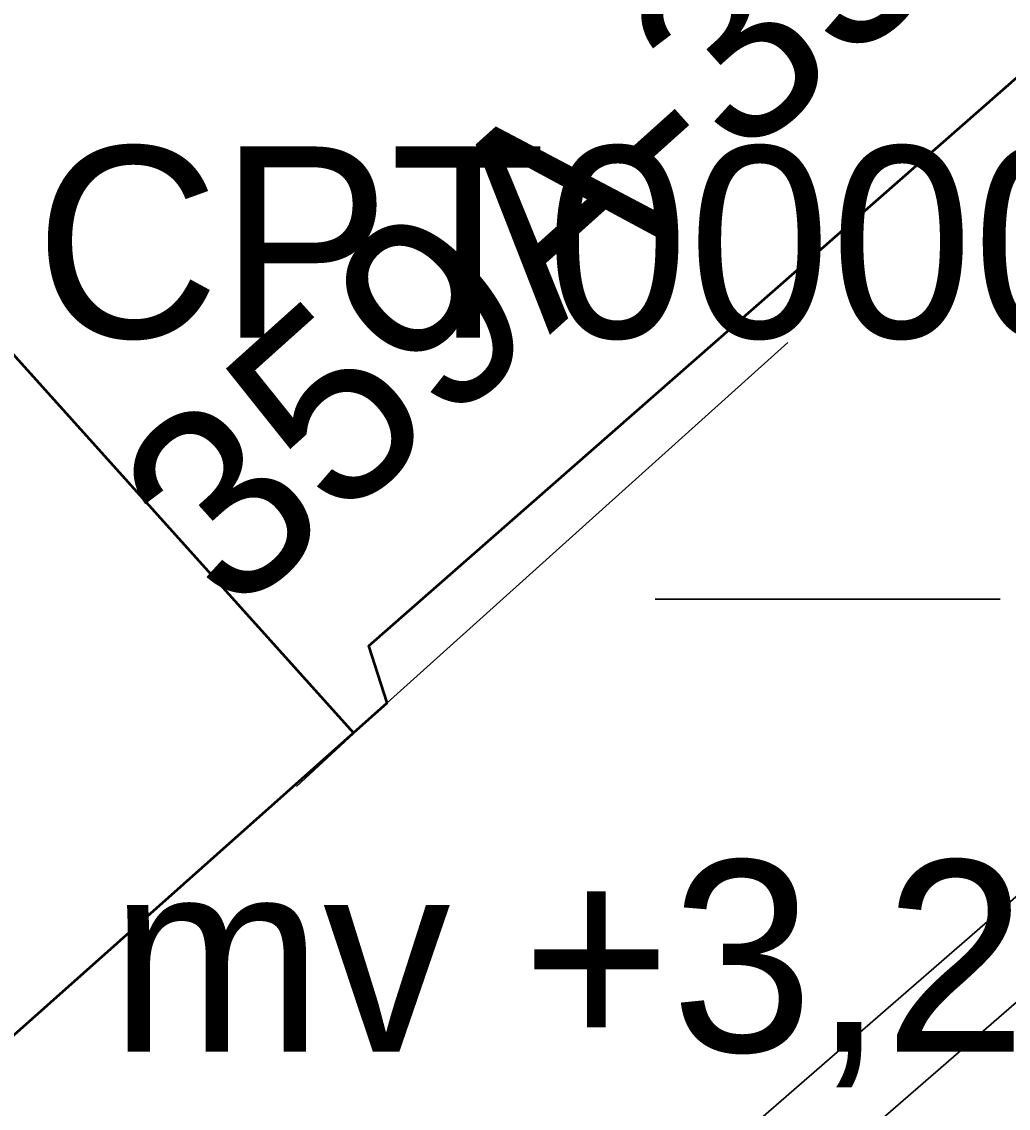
# Model space of a CAD drawing. Header units: metres. Extents: x 0 to 105485, y 0 to 425721.
# Drawn here: x 105191.8 to 105196.44, y 425275.76 to 425280.88 of the extents above; entities that cross this region are included whole.
import ezdxf
from ezdxf.enums import TextEntityAlignment as Align

# ---------------------------------------------------------------- set-up
doc = ezdxf.new("R2010")
doc.units = ezdxf.units.M
doc.header["$MEASUREMENT"] = 0
doc.linetypes.add('KG-PERCEEL-SO', pattern=[19, 5.5, -4, 5.5, -4])
for name, color, linetype, lineweight in [('B-XX-KG-GRENS_PERCEEL-G', 150, 'KG-PERCEEL-SO', 18), ('B-XX-MO-ONDERZOEK_SONDERING-G', 90, 'Continuous', 18), ('B-XX-MO-ONDERZOEK_SONDERING-T', 90, 'Continuous', 18), ('B-XX-OG-BEBOUWING-G', 7, 'Continuous', 35), ('B-XX-OG-BEBOUWING_HUISNUMMER-T', 7, 'Continuous', 18), ('B-XX-VH-OPENVERHARDING-G', 90, 'Continuous', 18)]:
    doc.layers.add(name, color=color, linetype=linetype, lineweight=lineweight)

msp = doc.modelspace()

# ---------------------------------------------------------------- linework, layer by layer
at = {"layer": 'B-XX-KG-GRENS_PERCEEL-G', "ltscale": 0.5, "flags": 128}
for points in [[(105188.056, 425283.43), (105193.362, 425277.526)], [(105193.362, 425277.526), (105193.519, 425277.67), (105197.451, 425281.208)], [(105189.6, 425274.058), (105193.362, 425277.526)]]:
    msp.add_lwpolyline(points, dxfattribs=at)
at = {"layer": 'B-XX-MO-ONDERZOEK_SONDERING-G', "color": 0, "true_color": 0x285cd6}
msp.add_polyline3d([(105196.33, 425278.159, 2.19), (105196.33, 425278.159, 2.17), (105196.33, 425278.159, 2.15), (105196.33, 425278.159, 2.13), (105196.305, 425278.159, 2.11), (105196.255, 425278.159, 2.09), (105196.18, 425278.159, 2.07), (105196.305, 425278.159, 2.05), (105196.33, 425278.159, 2.03), (105196.33, 425278.159, 2.01), (105196.305, 425278.159, 1.99), (105196.28, 425278.159, 1.97), (105196.305, 425278.159, 1.95), (105196.33, 425278.159, 1.93), (105196.28, 425278.159, 1.91), (105196.305, 425278.159, 1.89), (105196.305, 425278.159, 1.87), (105196.305, 425278.159, 1.85), (105196.28, 425278.159, 1.83), (105196.255, 425278.159, 1.81), (105196.205, 425278.159, 1.79), (105196.005, 425278.159, 1.77), (105196.03, 425278.159, 1.75), (105196.08, 425278.159, 1.73), (105196.08, 425278.159, 1.71), (105196.005, 425278.159, 1.69), (105195.38, 425278.159, 1.67), (105195.405, 425278.159, 1.65), (105195.48, 425278.159, 1.63), (105195.48, 425278.159, 1.61), (105195.505, 425278.159, 1.59), (105195.53, 425278.159, 1.57), (105195.655, 425278.159, 1.55), (105196.33, 425278.159, 1.53), (105196.305, 425278.159, 1.51), (105196.28, 425278.159, 1.49), (105196.28, 425278.159, 1.47), (105196.28, 425278.159, 1.45), (105196.23, 425278.159, 1.43), (105196.28, 425278.159, 1.41), (105196.28, 425278.159, 1.39), (105196.305, 425278.159, 1.37), (105196.305, 425278.159, 1.35), (105196.33, 425278.159, 1.33), (105196.33, 425278.159, 1.31), (105196.305, 425278.159, 1.29), (105196.28, 425278.159, 1.27), (105196.255, 425278.159, 1.25), (105196.28, 425278.159, 1.23), (105196.255, 425278.159, 1.21), (105196.18, 425278.159, 1.19), (105196.18, 425278.159, 1.17), (105196.08, 425278.159, 1.15), (105196.005, 425278.159, 1.13), (105196.03, 425278.159, 1.11), (105196.005, 425278.159, 1.09), (105195.905, 425278.159, 1.07), (105195.78, 425278.159, 1.05), (105195.73, 425278.159, 1.03), (105195.805, 425278.159, 1.01), (105195.855, 425278.159, 0.99), (105195.805, 425278.159, 0.97), (105195.755, 425278.159, 0.95), (105195.755, 425278.159, 0.93), (105195.805, 425278.159, 0.91), (105196.205, 425278.159, 0.89), (105196.255, 425278.159, 0.87), (105196.205, 425278.159, 0.85), (105196.255, 425278.159, 0.83), (105196.28, 425278.159, 0.81), (105196.305, 425278.159, 0.79), (105196.205, 425278.159, 0.77), (105196.03, 425278.159, 0.75), (105196.105, 425278.159, 0.73), (105196.13, 425278.159, 0.71), (105196.155, 425278.159, 0.69), (105195.88, 425278.159, 0.67), (105195.93, 425278.159, 0.65), (105196.005, 425278.159, 0.63), (105196.23, 425278.159, 0.61), (105196.255, 425278.159, 0.59), (105196.305, 425278.159, 0.57), (105196.305, 425278.159, 0.55), (105196.255, 425278.159, 0.53), (105196.18, 425278.159, 0.51), (105196.105, 425278.159, 0.49), (105195.805, 425278.159, 0.47), (105195.755, 425278.159, 0.45), (105195.705, 425278.159, 0.43), (105195.605, 425278.159, 0.41), (105195.93, 425278.159, 0.39), (105196.13, 425278.159, 0.37), (105196.005, 425278.159, 0.35), (105195.855, 425278.159, 0.33), (105195.88, 425278.159, 0.31), (105195.805, 425278.159, 0.29), (105195.805, 425278.159, 0.27), (105195.805, 425278.159, 0.25), (105195.755, 425278.159, 0.23), (105195.905, 425278.159, 0.21), (105195.78, 425278.159, 0.19), (105195.605, 425278.159, 0.17), (105195.53, 425278.159, 0.15), (105195.455, 425278.159, 0.13), (105195.555, 425278.159, 0.11), (105195.58, 425278.159, 0.09), (105195.455, 425278.159, 0.07), (105195.605, 425278.159, 0.05), (105195.73, 425278.159, 0.03), (105195.855, 425278.159, 0.01), (105195.955, 425278.159, -0.01), (105196.03, 425278.159, -0.03), (105195.955, 425278.159, -0.05), (105196.055, 425278.159, -0.07), (105195.455, 425278.159, -0.09), (105195.605, 425278.159, -0.11), (105195.93, 425278.159, -0.13), (105196.08, 425278.159, -0.15), (105195.955, 425278.159, -0.17), (105196.005, 425278.159, -0.19), (105195.855, 425278.159, -0.21), (105195.405, 425278.159, -0.23), (105195.305, 425278.159, -0.25), (105195.405, 425278.159, -0.27), (105195.155, 425278.159, -0.29), (105195.005, 425278.159, -0.31), (105195.055, 425278.159, -0.33), (105194.98, 425278.159, -0.35), (105194.93, 425278.159, -0.37), (105194.905, 425278.159, -0.39), (105195.005, 425278.159, -0.41), (105195.205, 425278.159, -0.43), (105195.48, 425278.159, -0.45), (105195.705, 425278.159, -0.47), (105195.58, 425278.159, -0.49), (105195.005, 425278.159, -0.51), (105194.98, 425278.159, -0.53), (105194.805, 425278.159, -0.55), (105194.78, 425278.159, -0.57), (105194.855, 425278.159, -0.59), (105194.955, 425278.159, -0.61), (105195.005, 425278.159, -0.63), (105195.105, 425278.159, -0.65), (105195.105, 425278.159, -0.67), (105195.18, 425278.159, -0.69), (105195.18, 425278.159, -0.71), (105195.355, 425278.159, -0.729), (105195.205, 425278.159, -0.749), (105195.255, 425278.159, -0.769), (105195.28, 425278.159, -0.789), (105195.255, 425278.159, -0.809), (105195.18, 425278.159, -0.829), (105195.105, 425278.159, -0.849), (105195.105, 425278.159, -0.869), (105195.105, 425278.159, -0.889), (105195.155, 425278.159, -0.909), (105195.305, 425278.159, -0.929), (105195.355, 425278.159, -0.949), (105195.455, 425278.159, -0.969), (105195.505, 425278.159, -0.989), (105195.555, 425278.159, -1.009), (105195.505, 425278.159, -1.029), (105195.48, 425278.159, -1.049), (105195.505, 425278.159, -1.069), (105195.455, 425278.159, -1.089), (105195.48, 425278.159, -1.109), (105195.455, 425278.159, -1.129), (105195.48, 425278.159, -1.149), (105195.48, 425278.159, -1.169), (105195.53, 425278.159, -1.189), (105195.53, 425278.159, -1.209), (105195.53, 425278.159, -1.229), (105195.48, 425278.159, -1.249), (105195.43, 425278.159, -1.269), (105195.505, 425278.159, -1.289), (105195.53, 425278.159, -1.309), (105195.53, 425278.159, -1.329), (105195.505, 425278.159, -1.349), (105195.505, 425278.159, -1.369), (105195.58, 425278.159, -1.389), (105195.68, 425278.159, -1.409), (105195.605, 425278.159, -1.429), (105195.63, 425278.159, -1.449), (105195.655, 425278.159, -1.469), (105195.655, 425278.159, -1.489), (105195.655, 425278.159, -1.509), (105195.555, 425278.159, -1.529), (105195.53, 425278.159, -1.549), (105195.555, 425278.159, -1.569), (105195.53, 425278.159, -1.589), (105195.53, 425278.159, -1.609), (105195.405, 425278.159, -1.629), (105195.23, 425278.159, -1.649), (105195.18, 425278.159, -1.669), (105195.155, 425278.159, -1.689), (105195.055, 425278.159, -1.709), (105195.005, 425278.159, -1.729), (105195.03, 425278.159, -1.749), (105194.98, 425278.159, -1.769), (105194.98, 425278.159, -1.789), (105194.93, 425278.159, -1.809), (105194.955, 425278.159, -1.829), (105195.005, 425278.159, -1.848), (105195.055, 425278.159, -1.868), (105195.105, 425278.159, -1.888), (105195.08, 425278.159, -1.908), (105195.13, 425278.159, -1.928), (105195.18, 425278.159, -1.948), (105195.23, 425278.159, -1.968), (105195.255, 425278.159, -1.988), (105195.255, 425278.159, -2.008), (105195.33, 425278.159, -2.028), (105195.405, 425278.159, -2.048), (105195.43, 425278.159, -2.068), (105195.505, 425278.159, -2.088), (105195.505, 425278.159, -2.108), (105195.43, 425278.159, -2.128), (105195.43, 425278.159, -2.148), (105195.405, 425278.159, -2.168), (105195.43, 425278.159, -2.188), (105195.38, 425278.159, -2.208), (105195.355, 425278.159, -2.228), (105195.355, 425278.159, -2.248), (105195.38, 425278.159, -2.268), (105195.43, 425278.159, -2.288), (105195.43, 425278.159, -2.308), (105195.33, 425278.159, -2.328), (105195.255, 425278.159, -2.348), (105195.18, 425278.159, -2.368), (105195.18, 425278.159, -2.388), (105195.08, 425278.159, -2.408), (105194.98, 425278.159, -2.428), (105194.93, 425278.159, -2.448), (105194.905, 425278.159, -2.468), (105194.88, 425278.159, -2.488), (105194.83, 425278.159, -2.508), (105194.88, 425278.159, -2.528), (105194.93, 425278.159, -2.548), (105195.08, 425278.159, -2.568), (105195.355, 425278.159, -2.588), (105195.43, 425278.159, -2.608), (105195.18, 425278.159, -2.628), (105195.355, 425278.159, -2.648), (105195.255, 425278.159, -2.668), (105195.18, 425278.159, -2.688), (105195.18, 425278.159, -2.708), (105195.205, 425278.159, -2.728), (105195.08, 425278.159, -2.748), (105195.03, 425278.159, -2.767), (105195.03, 425278.159, -2.787), (105195.055, 425278.159, -2.807), (105195.205, 425278.159, -2.827), (105195.33, 425278.159, -2.847), (105195.23, 425278.159, -2.867), (105195.33, 425278.159, -2.887), (105195.43, 425278.159, -2.907), (105195.33, 425278.159, -2.927), (105195.28, 425278.159, -2.947), (105195.28, 425278.159, -2.967), (105195.205, 425278.159, -2.987), (105195.355, 425278.159, -3.007), (105195.405, 425278.159, -3.027), (105195.505, 425278.159, -3.047), (105195.63, 425278.159, -3.067), (105195.63, 425278.159, -3.087), (105195.655, 425278.159, -3.107), (105195.68, 425278.159, -3.127), (105195.755, 425278.159, -3.147), (105195.78, 425278.159, -3.167), (105195.805, 425278.159, -3.187), (105195.755, 425278.159, -3.207), (105195.73, 425278.159, -3.227), (105195.78, 425278.159, -3.247), (105195.805, 425278.159, -3.267), (105195.755, 425278.159, -3.287), (105195.755, 425278.159, -3.307), (105195.755, 425278.159, -3.327), (105195.73, 425278.159, -3.347), (105195.705, 425278.159, -3.367), (105195.68, 425278.159, -3.387), (105195.655, 425278.159, -3.407), (105195.705, 425278.159, -3.427), (105195.705, 425278.159, -3.447), (105195.73, 425278.159, -3.467), (105195.705, 425278.159, -3.487), (105195.68, 425278.159, -3.507), (105195.73, 425278.159, -3.527), (105195.705, 425278.159, -3.547), (105195.705, 425278.159, -3.567), (105195.705, 425278.159, -3.587), (105195.73, 425278.159, -3.607), (105195.58, 425278.159, -3.627), (105195.655, 425278.159, -3.647), (105195.705, 425278.159, -3.666), (105195.705, 425278.159, -3.686), (105195.755, 425278.159, -3.706), (105195.78, 425278.159, -3.726), (105195.755, 425278.159, -3.746), (105195.73, 425278.159, -3.766), (105195.73, 425278.159, -3.786), (105195.73, 425278.159, -3.806), (105195.705, 425278.159, -3.826), (105195.73, 425278.159, -3.846), (105195.73, 425278.159, -3.866), (105195.755, 425278.159, -3.886), (105195.755, 425278.159, -3.906), (105195.78, 425278.159, -3.926), (105195.755, 425278.159, -3.946), (105195.78, 425278.159, -3.966), (105195.78, 425278.159, -3.986), (105195.805, 425278.159, -4.006), (105195.805, 425278.159, -4.026), (105195.83, 425278.159, -4.046), (105195.855, 425278.159, -4.066), (105195.88, 425278.159, -4.086), (105195.88, 425278.159, -4.106), (105195.93, 425278.159, -4.126), (105195.955, 425278.159, -4.146), (105195.93, 425278.159, -4.166), (105195.93, 425278.159, -4.186), (105195.93, 425278.159, -4.206), (105195.955, 425278.159, -4.226), (105195.955, 425278.159, -4.246), (105195.98, 425278.159, -4.266), (105195.905, 425278.159, -4.286), (105195.98, 425278.159, -4.306), (105196.005, 425278.159, -4.326), (105196.005, 425278.159, -4.346), (105195.98, 425278.159, -4.366), (105196.03, 425278.159, -4.386), (105196.005, 425278.159, -4.405), (105195.955, 425278.159, -4.425), (105195.98, 425278.159, -4.445), (105195.955, 425278.159, -4.465), (105195.955, 425278.159, -4.485), (105195.93, 425278.159, -4.505), (105195.955, 425278.159, -4.525), (105195.855, 425278.159, -4.545), (105195.88, 425278.159, -4.565), (105195.955, 425278.159, -4.585), (105195.98, 425278.159, -4.605), (105195.805, 425278.159, -4.625), (105195.88, 425278.159, -4.645), (105195.93, 425278.159, -4.665), (105195.955, 425278.159, -4.685), (105195.88, 425278.159, -4.705), (105195.88, 425278.159, -4.725), (105195.93, 425278.159, -4.745), (105195.905, 425278.159, -4.765), (105195.98, 425278.159, -4.785), (105196.005, 425278.159, -4.805), (105196.005, 425278.159, -4.825), (105195.98, 425278.159, -4.845), (105196.03, 425278.159, -4.865), (105195.955, 425278.159, -4.885), (105195.93, 425278.159, -4.905), (105196.005, 425278.159, -4.925), (105195.98, 425278.159, -4.945), (105195.98, 425278.159, -4.965), (105195.98, 425278.159, -4.985), (105195.955, 425278.159, -5.005), (105195.955, 425278.159, -5.025), (105196.03, 425278.159, -5.044), (105196.03, 425278.159, -5.064), (105196.03, 425278.159, -5.084), (105196.08, 425278.159, -5.104), (105196.005, 425278.159, -5.124), (105196.005, 425278.159, -5.144), (105196.055, 425278.159, -5.164), (105196.03, 425278.159, -5.184), (105196.055, 425278.159, -5.204), (105196.005, 425278.159, -5.224), (105196.005, 425278.159, -5.244), (105196.055, 425278.159, -5.264), (105196.055, 425278.159, -5.284), (105196.03, 425278.159, -5.304), (105196.005, 425278.159, -5.324), (105196.055, 425278.159, -5.344), (105196.055, 425278.159, -5.364), (105196.03, 425278.159, -5.384), (105196.03, 425278.159, -5.404), (105196.005, 425278.159, -5.424), (105196.03, 425278.159, -5.444), (105196.03, 425278.159, -5.464), (105196.005, 425278.159, -5.484), (105195.98, 425278.159, -5.504), (105195.98, 425278.159, -5.524), (105196.005, 425278.159, -5.544), (105196.03, 425278.159, -5.564), (105196.03, 425278.159, -5.584), (105196.005, 425278.159, -5.604), (105196.005, 425278.159, -5.623), (105196.005, 425278.159, -5.643), (105196.005, 425278.159, -5.663), (105196.03, 425278.159, -5.683), (105195.98, 425278.159, -5.703), (105196.005, 425278.159, -5.723), (105196.03, 425278.159, -5.743), (105196.055, 425278.159, -5.763), (105196.055, 425278.159, -5.783), (105196.055, 425278.159, -5.803), (105196.08, 425278.159, -5.823), (105196.055, 425278.159, -5.843), (105196.055, 425278.159, -5.863), (105196.055, 425278.159, -5.883), (105196.03, 425278.159, -5.903), (105196.055, 425278.159, -5.923), (105196.03, 425278.159, -5.943), (105196.03, 425278.159, -5.963), (105196.03, 425278.159, -5.983), (105196.03, 425278.159, -6.003), (105196.055, 425278.159, -6.023), (105196.055, 425278.159, -6.043), (105196.005, 425278.159, -6.063), (105196.055, 425278.159, -6.083), (105196.055, 425278.159, -6.103), (105196.105, 425278.159, -6.123), (105196.155, 425278.159, -6.143), (105196.13, 425278.159, -6.162), (105196.105, 425278.159, -6.182), (105196.155, 425278.159, -6.202), (105196.205, 425278.159, -6.222), (105196.13, 425278.159, -6.242), (105196.105, 425278.159, -6.262), (105196.005, 425278.159, -6.282), (105195.93, 425278.159, -6.302), (105195.905, 425278.159, -6.322), (105196.08, 425278.159, -6.342), (105196.055, 425278.159, -6.362), (105196.03, 425278.159, -6.382), (105196.08, 425278.159, -6.402), (105196.03, 425278.159, -6.422), (105196.005, 425278.159, -6.442), (105196.08, 425278.159, -6.462), (105196.13, 425278.159, -6.482), (105196.055, 425278.159, -6.502), (105196.105, 425278.159, -6.522), (105196.105, 425278.159, -6.542), (105196.055, 425278.159, -6.562), (105196.055, 425278.159, -6.582), (105196.03, 425278.159, -6.602), (105195.805, 425278.159, -6.622), (105196.03, 425278.159, -6.641), (105195.855, 425278.159, -6.661), (105195.955, 425278.159, -6.681), (105196.005, 425278.159, -6.701), (105196.005, 425278.159, -6.721), (105195.955, 425278.159, -6.741), (105196.03, 425278.159, -6.761), (105196.005, 425278.159, -6.781), (105196.055, 425278.159, -6.801), (105196.08, 425278.159, -6.821), (105196.03, 425278.159, -6.841), (105196.105, 425278.159, -6.861), (105196.205, 425278.159, -6.881), (105196.105, 425278.159, -6.901), (105195.955, 425278.159, -6.921), (105196.08, 425278.159, -6.941), (105196.03, 425278.159, -6.961), (105195.93, 425278.159, -6.981), (105195.955, 425278.159, -7.001), (105195.905, 425278.159, -7.021), (105195.905, 425278.159, -7.041), (105195.955, 425278.159, -7.061), (105195.88, 425278.159, -7.08), (105195.955, 425278.159, -7.1), (105196.005, 425278.159, -7.12), (105196.005, 425278.159, -7.14), (105195.905, 425278.159, -7.16), (105195.855, 425278.159, -7.18), (105195.955, 425278.159, -7.2), (105196.155, 425278.159, -7.22), (105196.03, 425278.159, -7.24), (105195.98, 425278.159, -7.26), (105196.005, 425278.159, -7.28), (105196.005, 425278.159, -7.3), (105196.03, 425278.159, -7.32), (105195.955, 425278.159, -7.34), (105195.905, 425278.159, -7.36), (105196.005, 425278.159, -7.38), (105196.08, 425278.159, -7.4), (105196.055, 425278.159, -7.42), (105196.03, 425278.159, -7.44), (105196.08, 425278.159, -7.46), (105196.03, 425278.159, -7.48), (105196.08, 425278.159, -7.499), (105196.03, 425278.159, -7.519), (105195.955, 425278.159, -7.539), (105196.005, 425278.159, -7.559), (105195.98, 425278.159, -7.579), (105195.88, 425278.159, -7.599), (105195.83, 425278.159, -7.619), (105195.93, 425278.159, -7.639), (105196.03, 425278.159, -7.659), (105196.03, 425278.159, -7.679), (105195.955, 425278.159, -7.699), (105195.955, 425278.159, -7.719), (105196.03, 425278.159, -7.739), (105196.055, 425278.159, -7.759), (105196.105, 425278.159, -7.779), (105196.055, 425278.159, -7.799), (105196.055, 425278.159, -7.819), (105196.055, 425278.159, -7.839), (105196.055, 425278.159, -7.859), (105196.055, 425278.159, -7.878), (105196.03, 425278.159, -7.898), (105196.08, 425278.159, -7.918), (105196.055, 425278.159, -7.938), (105196.03, 425278.159, -7.958), (105196.055, 425278.159, -7.978), (105196.03, 425278.159, -7.998), (105196.03, 425278.159, -8.018), (105196.055, 425278.159, -8.038), (105196.005, 425278.159, -8.058), (105196.03, 425278.159, -8.078), (105196.03, 425278.159, -8.098), (105196.03, 425278.159, -8.118), (105196.055, 425278.159, -8.138), (105196.08, 425278.159, -8.158), (105196.055, 425278.159, -8.178), (105196.055, 425278.159, -8.198), (105196.055, 425278.159, -8.218), (105196.08, 425278.159, -8.238), (105196.08, 425278.159, -8.257), (105196.105, 425278.159, -8.277), (105196.055, 425278.159, -8.297), (105196.08, 425278.159, -8.317), (105196.055, 425278.159, -8.337), (105196.055, 425278.159, -8.357), (105196.055, 425278.159, -8.377), (105196.03, 425278.159, -8.397), (105196.03, 425278.159, -8.417), (105196.08, 425278.159, -8.437), (105196.055, 425278.159, -8.457), (105196.005, 425278.159, -8.477), (105196.005, 425278.159, -8.497), (105196.005, 425278.159, -8.517), (105196.03, 425278.159, -8.537), (105196.03, 425278.159, -8.557), (105196.005, 425278.159, -8.577), (105196.03, 425278.159, -8.597), (105195.955, 425278.159, -8.616), (105196.03, 425278.159, -8.636), (105196.03, 425278.159, -8.656), (105196.055, 425278.159, -8.676), (105196.08, 425278.159, -8.696), (105196.08, 425278.159, -8.716), (105196.055, 425278.159, -8.736), (105196.08, 425278.159, -8.756), (105196.105, 425278.159, -8.776), (105196.105, 425278.159, -8.796), (105196.105, 425278.159, -8.816), (105196.08, 425278.159, -8.836), (105196.105, 425278.159, -8.856), (105196.105, 425278.159, -8.876), (105196.08, 425278.159, -8.896), (105196.105, 425278.159, -8.916), (105196.105, 425278.159, -8.935), (105196.08, 425278.159, -8.955), (105196.08, 425278.159, -8.975), (105196.08, 425278.159, -8.995), (105196.105, 425278.159, -9.015), (105196.105, 425278.159, -9.035), (105196.105, 425278.159, -9.055), (105196.105, 425278.159, -9.075), (105196.105, 425278.159, -9.095), (105196.105, 425278.159, -9.115), (105196.08, 425278.159, -9.135), (105196.08, 425278.159, -9.155), (105196.08, 425278.159, -9.175), (105196.105, 425278.159, -9.195), (105196.08, 425278.159, -9.215), (105196.08, 425278.159, -9.235), (105196.105, 425278.159, -9.254), (105196.08, 425278.159, -9.274), (105196.08, 425278.159, -9.294), (105196.08, 425278.159, -9.314), (105196.08, 425278.159, -9.334), (105196.08, 425278.159, -9.354), (105196.105, 425278.159, -9.374), (105196.105, 425278.159, -9.394), (105196.08, 425278.159, -9.414), (105196.08, 425278.159, -9.434), (105196.105, 425278.159, -9.454), (105196.105, 425278.159, -9.474), (105196.105, 425278.159, -9.494), (105196.105, 425278.159, -9.514), (105196.105, 425278.159, -9.534), (105196.105, 425278.159, -9.554), (105196.105, 425278.159, -9.573), (105196.105, 425278.159, -9.593), (105196.03, 425278.159, -9.613), (105196.055, 425278.159, -9.633), (105196.055, 425278.159, -9.653), (105196.08, 425278.159, -9.673), (105196.055, 425278.159, -9.693), (105196.08, 425278.159, -9.713), (105196.08, 425278.159, -9.733), (105196.08, 425278.159, -9.753), (105196.13, 425278.159, -9.773), (105196.105, 425278.159, -9.793), (105196.105, 425278.159, -9.813), (105196.105, 425278.159, -9.833), (105196.105, 425278.159, -9.853), (105196.08, 425278.159, -9.872), (105196.08, 425278.159, -9.892), (105196.105, 425278.159, -9.912), (105196.08, 425278.159, -9.932), (105196.08, 425278.159, -9.952), (105196.105, 425278.159, -9.972), (105196.105, 425278.159, -9.992), (105196.08, 425278.159, -10.012), (105196.08, 425278.159, -10.032), (105196.105, 425278.159, -10.052), (105196.105, 425278.159, -10.072), (105196.105, 425278.159, -10.092), (105196.13, 425278.159, -10.112), (105196.105, 425278.159, -10.132), (105196.155, 425278.159, -10.151), (105196.105, 425278.159, -10.171), (105196.105, 425278.159, -10.191), (105196.105, 425278.159, -10.211), (105196.105, 425278.159, -10.231), (105196.105, 425278.159, -10.251), (105196.105, 425278.159, -10.271), (105196.08, 425278.159, -10.291), (105196.08, 425278.159, -10.311), (105196.105, 425278.159, -10.331), (105196.105, 425278.159, -10.351), (105196.08, 425278.159, -10.371), (105196.08, 425278.159, -10.391), (105196.08, 425278.159, -10.411), (105196.105, 425278.159, -10.43), (105196.105, 425278.159, -10.45), (105196.13, 425278.159, -10.47), (105196.105, 425278.159, -10.49), (105196.13, 425278.159, -10.51), (105196.105, 425278.159, -10.53), (105195.955, 425278.159, -10.55), (105196.105, 425278.159, -10.57), (105196.055, 425278.159, -10.59), (105196.005, 425278.159, -10.61), (105195.605, 425278.159, -10.63), (105195.455, 425278.159, -10.65), (105195.43, 425278.159, -10.67), (105195.48, 425278.159, -10.689), (105195.355, 425278.159, -10.709), (105195.205, 425278.159, -10.729), (105195.23, 425278.159, -10.749), (105195.405, 425278.159, -10.769), (105195.555, 425278.159, -10.789), (105195.655, 425278.159, -10.809), (105195.83, 425278.159, -10.829), (105195.855, 425278.159, -10.849), (105196.03, 425278.159, -10.869), (105196.08, 425278.159, -10.889), (105196.13, 425278.159, -10.909), (105196.08, 425278.159, -10.929), (105196.08, 425278.159, -10.948), (105196.13, 425278.159, -10.968), (105196.155, 425278.159, -10.988), (105196.13, 425278.159, -11.008), (105196.155, 425278.159, -11.028), (105196.155, 425278.159, -11.048), (105196.18, 425278.159, -11.068), (105196.18, 425278.159, -11.088), (105196.18, 425278.159, -11.108), (105196.18, 425278.159, -11.128), (105196.205, 425278.159, -11.148), (105196.155, 425278.159, -11.168), (105196.13, 425278.159, -11.188), (105196.155, 425278.159, -11.207), (105196.13, 425278.159, -11.227), (105196.155, 425278.159, -11.247), (105196.13, 425278.159, -11.267), (105196.155, 425278.159, -11.287), (105196.205, 425278.159, -11.307), (105196.18, 425278.159, -11.327), (105196.155, 425278.159, -11.347), (105196.18, 425278.159, -11.367), (105196.18, 425278.159, -11.387), (105196.18, 425278.159, -11.407), (105196.155, 425278.159, -11.427), (105196.155, 425278.159, -11.446), (105196.155, 425278.159, -11.466), (105196.155, 425278.159, -11.486), (105196.155, 425278.159, -11.506), (105196.155, 425278.159, -11.526), (105196.13, 425278.159, -11.546), (105196.155, 425278.159, -11.566), (105196.13, 425278.159, -11.586), (105196.105, 425278.159, -11.606), (105196.13, 425278.159, -11.626), (105196.105, 425278.159, -11.646), (105196.105, 425278.159, -11.666), (105196.13, 425278.159, -11.685), (105196.155, 425278.159, -11.705), (105196.155, 425278.159, -11.725), (105196.13, 425278.159, -11.745), (105195.905, 425278.159, -11.765), (105196.005, 425278.159, -11.785), (105195.705, 425278.159, -11.805), (105195.555, 425278.159, -11.825), (105195.68, 425278.159, -11.845), (105195.755, 425278.159, -11.865), (105195.73, 425278.159, -11.885), (105195.58, 425278.159, -11.905), (105195.63, 425278.159, -11.924), (105195.73, 425278.159, -11.944), (105196.005, 425278.159, -11.964), (105196.08, 425278.159, -11.984), (105196.055, 425278.159, -12.004), (105196.105, 425278.159, -12.024), (105196.13, 425278.159, -12.044), (105196.005, 425278.159, -12.064), (105196.03, 425278.159, -12.084), (105196.08, 425278.159, -12.104), (105196.055, 425278.159, -12.124), (105195.855, 425278.159, -12.143), (105195.855, 425278.159, -12.163), (105195.805, 425278.159, -12.183), (105195.83, 425278.159, -12.203), (105195.83, 425278.159, -12.223), (105195.83, 425278.159, -12.243), (105195.83, 425278.159, -12.263), (105195.855, 425278.159, -12.283), (105195.905, 425278.159, -12.303), (105195.93, 425278.159, -12.323), (105196.005, 425278.159, -12.343), (105196.13, 425278.159, -12.363), (105196.23, 425278.159, -12.382), (105196.255, 425278.159, -12.402), (105196.28, 425278.159, -12.422), (105196.255, 425278.159, -12.442), (105196.28, 425278.159, -12.462), (105196.28, 425278.159, -12.482), (105196.28, 425278.159, -12.502), (105196.28, 425278.159, -12.522), (105196.28, 425278.159, -12.542), (105196.28, 425278.159, -12.562), (105196.305, 425278.159, -12.582), (105196.305, 425278.159, -12.601), (105196.305, 425278.159, -12.621), (105196.305, 425278.159, -12.641), (105196.305, 425278.159, -12.661), (105196.305, 425278.159, -12.681), (105196.305, 425278.159, -12.701), (105196.305, 425278.159, -12.721), (105196.28, 425278.159, -12.741), (105196.305, 425278.159, -12.761), (105196.305, 425278.159, -12.781), (105196.305, 425278.159, -12.801), (105196.28, 425278.159, -12.821), (105196.305, 425278.159, -12.84), (105196.305, 425278.159, -12.86), (105196.28, 425278.159, -12.88), (105196.28, 425278.159, -12.9), (105196.28, 425278.159, -12.92), (105196.28, 425278.159, -12.94), (105196.28, 425278.159, -12.96), (105196.28, 425278.159, -12.98), (105196.28, 425278.159, -13), (105196.28, 425278.159, -13.02), (105196.28, 425278.159, -13.04), (105196.28, 425278.159, -13.059), (105196.28, 425278.159, -13.079), (105196.28, 425278.159, -13.099), (105196.28, 425278.159, -13.119), (105196.28, 425278.159, -13.139), (105196.28, 425278.159, -13.159), (105196.28, 425278.159, -13.179), (105196.28, 425278.159, -13.199), (105196.28, 425278.159, -13.219), (105196.28, 425278.159, -13.239), (105196.305, 425278.159, -13.259), (105196.28, 425278.159, -13.279), (105196.28, 425278.159, -13.298), (105196.28, 425278.159, -13.318), (105196.305, 425278.159, -13.338), (105196.305, 425278.159, -13.358), (105196.305, 425278.159, -13.378), (105196.305, 425278.159, -13.398), (105196.305, 425278.159, -13.418), (105196.305, 425278.159, -13.438), (105196.305, 425278.159, -13.458), (105196.305, 425278.159, -13.478), (105196.305, 425278.159, -13.498), (105196.305, 425278.159, -13.518), (105196.305, 425278.159, -13.537), (105196.305, 425278.159, -13.557), (105196.28, 425278.159, -13.577), (105196.28, 425278.159, -13.597), (105196.28, 425278.159, -13.617), (105196.305, 425278.159, -13.637), (105196.305, 425278.159, -13.657), (105196.305, 425278.159, -13.677), (105196.305, 425278.159, -13.697), (105196.305, 425278.159, -13.717), (105196.305, 425278.159, -13.737), (105196.28, 425278.159, -13.757), (105196.28, 425278.159, -13.777), (105196.305, 425278.159, -13.796), (105196.305, 425278.159, -13.816), (105196.28, 425278.159, -13.836), (105196.28, 425278.159, -13.856), (105196.28, 425278.159, -13.876), (105196.28, 425278.159, -13.896), (105196.28, 425278.159, -13.916), (105196.28, 425278.159, -13.936), (105196.28, 425278.159, -13.956), (105196.28, 425278.159, -13.976), (105196.28, 425278.159, -13.996), (105196.28, 425278.159, -14.016), (105196.28, 425278.159, -14.035), (105196.28, 425278.159, -14.055), (105196.28, 425278.159, -14.075), (105196.28, 425278.159, -14.095), (105196.28, 425278.159, -14.115), (105196.28, 425278.159, -14.135), (105196.28, 425278.159, -14.155), (105196.28, 425278.159, -14.175), (105196.28, 425278.159, -14.195), (105196.28, 425278.159, -14.215), (105196.28, 425278.159, -14.235), (105196.28, 425278.159, -14.255), (105196.28, 425278.159, -14.275), (105196.28, 425278.159, -14.294), (105196.28, 425278.159, -14.314), (105196.305, 425278.159, -14.334), (105196.305, 425278.159, -14.354), (105196.305, 425278.159, -14.374), (105196.28, 425278.159, -14.394), (105196.28, 425278.159, -14.414), (105196.28, 425278.159, -14.434), (105196.305, 425278.159, -14.454), (105196.28, 425278.159, -14.474), (105196.305, 425278.159, -14.494), (105196.28, 425278.159, -14.514), (105196.28, 425278.159, -14.534), (105196.28, 425278.159, -14.553), (105196.255, 425278.159, -14.573), (105196.28, 425278.159, -14.593), (105196.28, 425278.159, -14.613), (105196.255, 425278.159, -14.633), (105196.23, 425278.159, -14.653), (105196.13, 425278.159, -14.673), (105196.055, 425278.159, -14.693), (105196.105, 425278.159, -14.713), (105196.155, 425278.159, -14.733), (105196.18, 425278.159, -14.753), (105196.18, 425278.159, -14.773), (105196.155, 425278.159, -14.792), (105196.18, 425278.159, -14.812), (105196.255, 425278.159, -14.832), (105196.255, 425278.159, -14.852), (105196.23, 425278.159, -14.872), (105196.205, 425278.159, -14.892), (105196.08, 425278.159, -14.912), (105195.98, 425278.159, -14.932), (105196.005, 425278.159, -14.952), (105196.005, 425278.159, -14.972), (105195.98, 425278.159, -14.992), (105195.955, 425278.159, -15.012), (105195.955, 425278.159, -15.031), (105195.98, 425278.159, -15.051), (105196.055, 425278.159, -15.071), (105196.005, 425278.159, -15.091), (105196.005, 425278.159, -15.111), (105196.08, 425278.159, -15.131), (105196.005, 425278.159, -15.151), (105196.005, 425278.159, -15.171), (105196.105, 425278.159, -15.191), (105195.655, 425278.159, -15.211), (105195.88, 425278.159, -15.231), (105196.205, 425278.159, -15.25), (105196.305, 425278.159, -15.27), (105196.33, 425278.159, -15.29), (105196.355, 425278.159, -15.31), (105196.305, 425278.159, -15.33), (105196.305, 425278.159, -15.35), (105196.305, 425278.159, -15.37), (105196.255, 425278.159, -15.39), (105196.18, 425278.159, -15.41), (105196.08, 425278.159, -15.43), (105195.905, 425278.159, -15.45), (105195.83, 425278.159, -15.469), (105195.805, 425278.159, -15.489), (105195.655, 425278.159, -15.509), (105195.68, 425278.159, -15.529), (105195.83, 425278.159, -15.549), (105196.055, 425278.159, -15.569), (105196.23, 425278.159, -15.589), (105196.33, 425278.159, -15.609), (105196.355, 425278.159, -15.629), (105196.38, 425278.159, -15.649), (105196.38, 425278.159, -15.669), (105196.38, 425278.159, -15.688), (105196.405, 425278.159, -15.708), (105196.405, 425278.159, -15.728), (105196.355, 425278.159, -15.748), (105196.33, 425278.159, -15.768), (105196.28, 425278.159, -15.788), (105196.205, 425278.159, -15.808), (105196.105, 425278.159, -15.828), (105195.98, 425278.159, -15.848), (105195.78, 425278.159, -15.868), (105195.655, 425278.159, -15.887), (105195.58, 425278.159, -15.907), (105195.58, 425278.159, -15.927), (105195.605, 425278.159, -15.947), (105195.805, 425278.159, -15.967), (105195.955, 425278.159, -15.987), (105196.08, 425278.159, -16.007), (105196.13, 425278.159, -16.027), (105196.13, 425278.159, -16.047), (105195.63, 425278.159, -16.067), (105195.705, 425278.159, -16.087), (105196.205, 425278.159, -16.106), (105196.38, 425278.159, -16.126), (105196.405, 425278.159, -16.146), (105196.405, 425278.159, -16.166), (105196.355, 425278.159, -16.186), (105196.255, 425278.159, -16.206), (105196.13, 425278.159, -16.226), (105196.155, 425278.159, -16.246), (105196.18, 425278.159, -16.266), (105196.255, 425278.159, -16.286), (105196.28, 425278.159, -16.305), (105196.305, 425278.159, -16.325), (105196.33, 425278.159, -16.345), (105196.33, 425278.159, -16.365), (105196.355, 425278.159, -16.385), (105196.38, 425278.159, -16.405), (105196.38, 425278.159, -16.425), (105196.38, 425278.159, -16.445), (105196.355, 425278.159, -16.465), (105196.38, 425278.159, -16.485), (105196.38, 425278.159, -16.505), (105196.33, 425278.159, -16.524), (105196.255, 425278.159, -16.544), (105196.205, 425278.159, -16.564), (105195.955, 425278.159, -16.584), (105195.93, 425278.159, -16.604), (105196.03, 425278.159, -16.624), (105196.13, 425278.159, -16.644), (105196.23, 425278.159, -16.664)], dxfattribs=at)
at = {"layer": 'B-XX-OG-BEBOUWING-G', "ltscale": 0.5}
for points in [[(105192.299, 425287.31), (105188.056, 425283.43), (105193.36, 425277.529), (105193.519, 425277.67), (105193.432, 425277.939), (105197.363, 425281.387), (105197.451, 425281.208), (105197.702, 425281.402)], [(105188.056, 425283.43), (105184.155, 425279.848), (105189.536, 425274.128), (105193.36, 425277.529)]]:
    msp.add_lwpolyline(points, close=True, dxfattribs=at)
at = {"layer": 'B-XX-VH-OPENVERHARDING-G', "ltscale": 0.5}
for points in [[(105161.652, 425247.682), (105164.466, 425249.69), (105167.84, 425252.178), (105171.051, 425254.616), (105174.226, 425257.099), (105177.366, 425259.628), (105187.561, 425268.525), (105198.034, 425277.61), (105208.62, 425286.718), (105223.63, 425299.751), (105223.428, 425300.088), (105208.394, 425286.99), (105197.782, 425277.891), (105183.797, 425265.741), (105177.096, 425259.87), (105171.461, 425255.4), (105165.665, 425251.009), (105162.576, 425248.796)], [(105167.677, 425248.542), (105179.16, 425257.494), (105189.374, 425266.526), (105199.846, 425275.621), (105210.235, 425284.698), (105225.029, 425297.419), (105223.63, 425299.751), (105208.62, 425286.718), (105198.034, 425277.61), (105187.561, 425268.525), (105177.366, 425259.628), (105174.226, 425257.099), (105171.051, 425254.616), (105167.84, 425252.178), (105164.466, 425249.69), (105161.652, 425247.682)], [(105165.665, 425251.009), (105171.461, 425255.4), (105177.096, 425259.87), (105183.797, 425265.741), (105197.782, 425277.891), (105208.394, 425286.99)], [(105197.363, 425281.387), (105193.432, 425277.939), (105193.519, 425277.67), (105193.36, 425277.529), (105189.536, 425274.128), (105186.527, 425271.451), (105186.705, 425271.39), (105186.555, 425271.268), (105186.195, 425270.978), (105186.136, 425271.068), (105182.084, 425267.353), (105182.202, 425267.173), (105181.902, 425266.997), (105181.844, 425267.087), (105178.999, 425265.266), (105176.869, 425263.44), (105167.574, 425256.05)]]:
    msp.add_lwpolyline(points, dxfattribs=at)

# ---------------------------------------------------------------- texts
at = {"layer": 'B-XX-MO-ONDERZOEK_SONDERING-T', "color": 10, "lineweight": 18}
for s, p in [('CPT000000201349', (105197.08, 425279.839)), ('mv +3,20 · 19,9 m', (105197.08, 425276.479))]:
    msp.add_text(s, height=0.9, dxfattribs=at).set_placement(p, align=Align.MIDDLE_CENTER)
at = {"layer": 'B-XX-OG-BEBOUWING_HUISNUMMER-T'}
msp.add_text('359A-359B', height=0.9, rotation=41.9, dxfattribs=at).set_placement((105194.729, 425280.406), align=Align.MIDDLE_CENTER)

doc.saveas('drawing.dxf')
